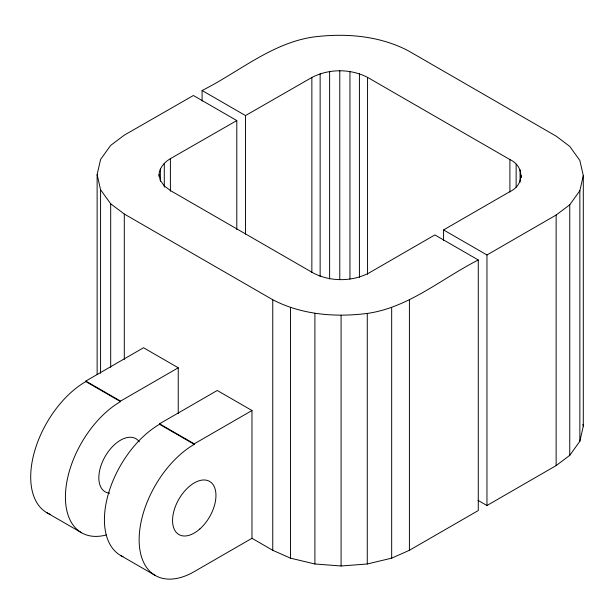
<?xml version="1.0" encoding="UTF-8"?>
<svg xmlns="http://www.w3.org/2000/svg" width="614" height="614" viewBox="0 0 614 614"><rect width="100%" height="100%" fill="white"/><g stroke="black" fill="none" stroke-linecap="round" stroke-linejoin="round"><path stroke-width="0.92" d="M97.127 374.456L97.127 174.591L100.573 159.471L110.681 145.38L124.205 135.203L193.395 95.5L236.797 120.559L236.797 229.575M159.034 176.502C158.558 168.735 164.053 162.403 170.393 158.665L236.797 120.559M202.106 101.026L202.106 90.511L245.5 115.562L311.858 77.487C328.935 68.553 350.433 68.568 367.556 77.372L509.896 159.556C524.494 166.187 524.494 184.998 509.896 191.622L443.569 229.92L443.569 240.435M477.961 500.326L486.963 505.522L556.138 465.589L569.746 455.35L579.854 441.259L579.854 190.708L583.3 175.589L579.854 160.469L569.746 146.385L556.138 136.139L408.103 50.678C379.199 35.627 345.513 32.949 313.593 36.986C271.733 42.988 238.838 72.099 202.106 90.511M579.854 441.259L583.3 426.139L583.3 175.589M443.569 229.92L486.963 254.971L556.138 215.038L569.746 204.8L579.854 190.708M50.095 514.294A77.94 44.999 -60 0 1 34.092 453.094A77.94 44.999 -60 0 1 85.814 381.57L85.814 381.071L143.53 347.747L178.244 367.786L178.244 413.56M85.814 381.071L120.528 401.111L178.244 367.786M122.977 556.668A77.94 44.999 -60 0 1 108.01 495.114A77.94 44.999 -60 0 1 159.54 424.297L159.54 423.798L217.256 390.473L251.97 410.52L251.97 538.301L194.254 571.619A77.94 44.999 -60 0 1 139.14 539.798A77.94 44.999 -60 0 1 194.254 444.344L194.254 443.838L251.97 410.52M97.127 174.591L100.573 189.703L110.681 203.794L124.297 214.033L272.754 299.747C301.658 314.798 335.351 317.484 367.272 313.439C409.016 307.514 441.758 278.472 478.283 259.983L478.283 510.533L409.408 550.298L391.671 558.157L367.272 563.99L341.085 565.985L314.898 563.99L290.491 558.157L272.754 550.298L251.97 538.301M478.283 259.983L434.889 234.924L368.853 273.053C351.784 281.849 330.386 281.849 313.309 273.053L170.531 190.624L164.291 185.927L160.369 180.455L159.034 174.591M159.54 423.798L194.254 443.838M85.814 381.57L120.528 401.61A77.94 44.999 -60 0 0 65.89 488.491A77.94 44.999 -60 0 0 106.268 534.963M159.54 424.297L194.254 444.344M46.841 512.705L81.562 532.752M120.567 555.44L155.281 575.479M582.893 424.358L583.3 426.139M569.746 204.8L569.746 455.35M556.138 215.038L556.138 465.589M521.401 175.589L521.401 177.5M520.058 169.717L520.058 182.151M516.136 164.253L516.136 187.201M509.896 159.556L509.896 192.067M486.963 254.971L486.963 505.522M409.408 299.747L409.408 550.298M391.671 307.606L391.671 558.157M367.556 77.372L367.556 274.374M367.272 313.439L367.272 563.99M359.42 73.772L359.42 277.467M349.949 71.508L349.949 279.025M341.085 315.435L341.085 565.985M339.78 70.733L339.78 279.209M329.618 71.508L329.618 279.025M320.14 73.772L320.14 276.507M314.898 313.439L314.898 563.99M311.858 77.487L311.858 272.57M290.491 307.606L290.491 558.157M272.754 299.747L272.754 550.298M245.5 115.562L245.5 234.141M170.393 158.665L170.393 191.177M164.291 163.247L164.291 187.155M160.369 168.72L160.369 181.153M124.297 214.033L124.297 359.39M120.528 401.111L120.528 401.61M110.681 203.794L110.681 367.325M100.573 189.703L100.573 373.312M109.683 493.211A30.685 17.714 -60 0 1 105.186 456.394A30.685 17.714 -60 0 1 139.324 441.873M199.872 528.938A30.685 17.714 -60 0 0 209.597 481.407A30.685 17.714 -60 0 0 173.294 513.596A30.685 17.714 -60 0 0 199.872 528.938"/></g></svg>
